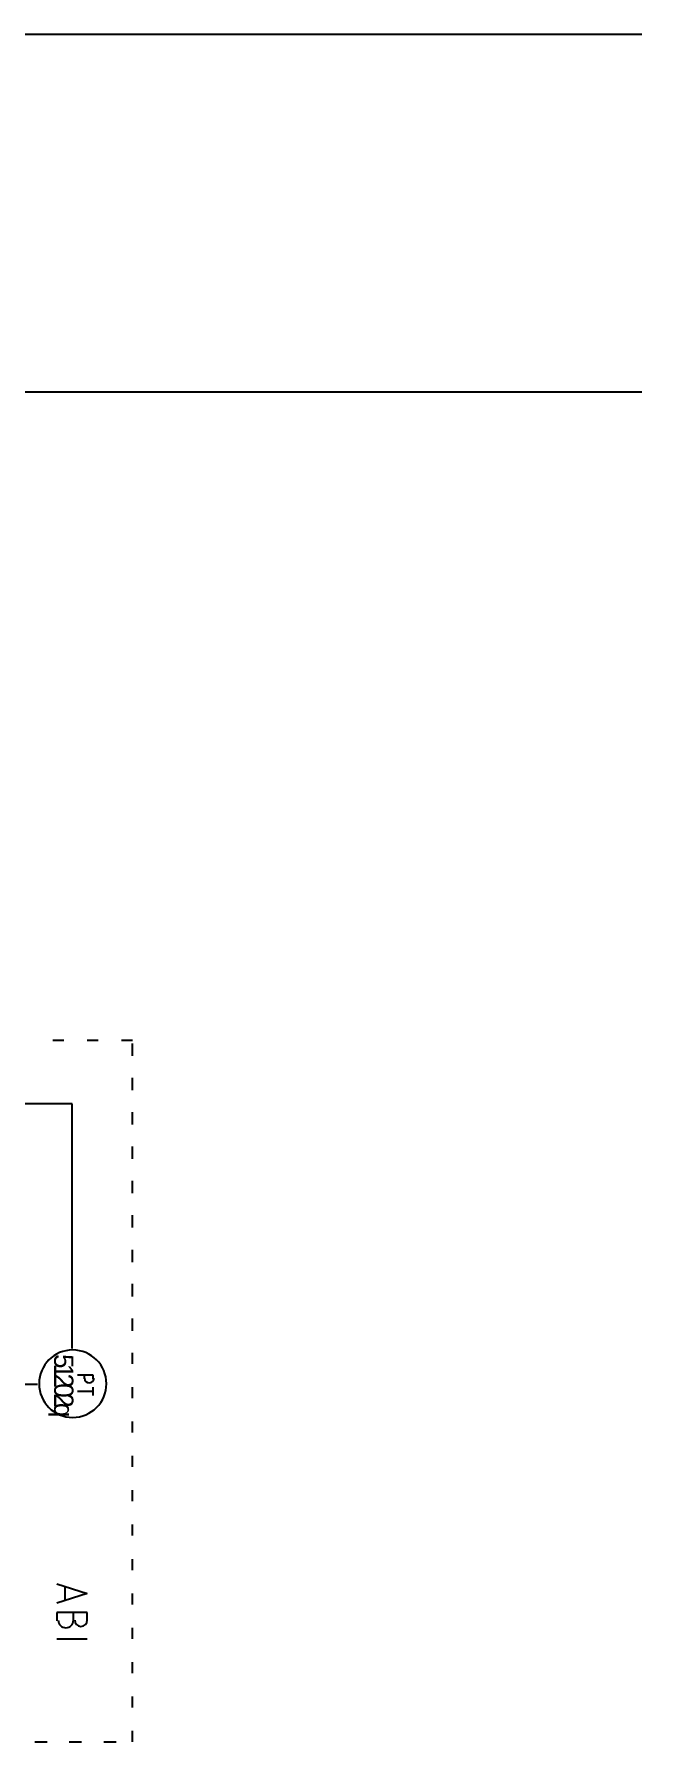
# Model space of a CAD drawing. Header units: millimetres. Extents: x 0 to 33.1, y 1.5 to 45.3.
# Drawn here: x 14.122 to 14.858, y 35.058 to 37.128 of the extents above; entities that cross this region are included whole.
import ezdxf

# ---------------------------------------------------------------- set-up
doc = ezdxf.new("R2010")
doc.units = ezdxf.units.MM
doc.header["$MEASUREMENT"] = 0
doc.layers.get('0').update_dxf_attribs({"linetype": 'CONTINUOUS'})

msp = doc.modelspace()

# ---------------------------------------------------------------- linework, layer by layer
at = {"color": 52, "linetype": 'Continuous'}
msp.add_line((10.2594, 37.1278), (14.8578, 37.1278), dxfattribs=at)
at = {"color": 7, "linetype": 'Continuous'}
msp.add_line((10.2594, 36.6944), (14.8578, 36.6944), dxfattribs=at)
at = {"color": 140, "linetype": 'Continuous'}
for p, q in [((14.1578, 35.9078), (14.1444, 35.9078)), ((14.1994, 35.9078), (14.1861, 35.9078)), ((14.2411, 35.9078), (14.2278, 35.9078)), ((14.2411, 35.8894), (14.2411, 35.9044)), ((14.2411, 35.8478), (14.2411, 35.8628)), ((14.1678, 35.8311), (13.5311, 35.8311)), ((14.1678, 35.5344), (14.1678, 35.8311)), ((14.2411, 35.8061), (14.2411, 35.8211)), ((14.2411, 35.7644), (14.2411, 35.7794)), ((14.2411, 35.7228), (14.2411, 35.7378)), ((14.2411, 35.6811), (14.2411, 35.6961)), ((14.2411, 35.6394), (14.2411, 35.6544)), ((14.2411, 35.5978), (14.2411, 35.6128)), ((14.2411, 35.5561), (14.2411, 35.5711)), ((14.2411, 35.5161), (14.2411, 35.5294)), ((14.1744, 35.5028), (14.1928, 35.5028)), ((14.1828, 35.4978), (14.1828, 35.5028)), ((14.1928, 35.5028), (14.1928, 35.4978)), ((14.1261, 35.4911), (13.7994, 35.4911)), ((14.1744, 35.4828), (14.1928, 35.4828)), ((14.1928, 35.4878), (14.1928, 35.4778)), ((14.2411, 35.4744), (14.2411, 35.4878)), ((14.2411, 35.4328), (14.2411, 35.4461)), ((14.2411, 35.3911), (14.2411, 35.4044)), ((14.2411, 35.3494), (14.2411, 35.3628)), ((14.2411, 35.3078), (14.2411, 35.3211)), ((14.2411, 35.2661), (14.2411, 35.2794)), ((14.1494, 35.2494), (14.1861, 35.2378)), ((14.1861, 35.2378), (14.1494, 35.2261)), ((14.1594, 35.2294), (14.1594, 35.2461)), ((14.2411, 35.2244), (14.2411, 35.2378)), ((14.1494, 35.2144), (14.1494, 35.2044)), ((14.1861, 35.2144), (14.1494, 35.2144)), ((14.1694, 35.2044), (14.1694, 35.2144)), ((14.1861, 35.2044), (14.1861, 35.2144)), ((14.2411, 35.1828), (14.2411, 35.1961)), ((14.1494, 35.1828), (14.1861, 35.1828)), ((14.2411, 35.1411), (14.2411, 35.1544)), ((14.2411, 35.0994), (14.2411, 35.1128)), ((14.2411, 35.0578), (14.2411, 35.0711)), ((14.1228, 35.0578), (14.1378, 35.0578)), ((14.1644, 35.0578), (14.1794, 35.0578)), ((14.2061, 35.0578), (14.2211, 35.0578))]:
    msp.add_line(p, q, dxfattribs=at)
for points in [[(14.1686, 35.5328), (14.1461, 35.5328), (14.1278, 35.5144), (14.1278, 35.4919)], [(14.2094, 35.4919), (14.2094, 35.5144), (14.1913, 35.5328), (14.1686, 35.5328)], [(14.1278, 35.4919), (14.1278, 35.4694), (14.1461, 35.4511), (14.1686, 35.4511)], [(14.1686, 35.4511), (14.1913, 35.4511), (14.2094, 35.4694), (14.2094, 35.4919)], [(14.1828, 35.4986), (14.1828, 35.4953), (14.1854, 35.4928), (14.1886, 35.4928)], [(14.1886, 35.4928), (14.1919, 35.4928), (14.1944, 35.4954), (14.1944, 35.4986)], [(14.1511, 35.2053), (14.1511, 35.2001), (14.1553, 35.1961), (14.1603, 35.1961)], [(14.1603, 35.1961), (14.1654, 35.1961), (14.1694, 35.2001), (14.1694, 35.2053)], [(14.1711, 35.2053), (14.1711, 35.2011), (14.1744, 35.1978), (14.1786, 35.1978)], [(14.1786, 35.1978), (14.1828, 35.1978), (14.1861, 35.2011), (14.1861, 35.2053)]]:
    msp.add_open_spline(points, degree=3, dxfattribs=at)

# ---------------------------------------------------------------- texts
at = {"color": 140}
for s, p in [('5', (14.1461, 35.5278)), ('1', (14.1461, 35.516)), ('2', (14.1461, 35.5042)), ('0', (14.1461, 35.4924)), ('q', (14.1461, 35.4686)), ('2', (14.1461, 35.4804))]:
    msp.add_text(s, height=0.023333, rotation=270, dxfattribs=at).set_placement(p)

doc.saveas('drawing.dxf')
